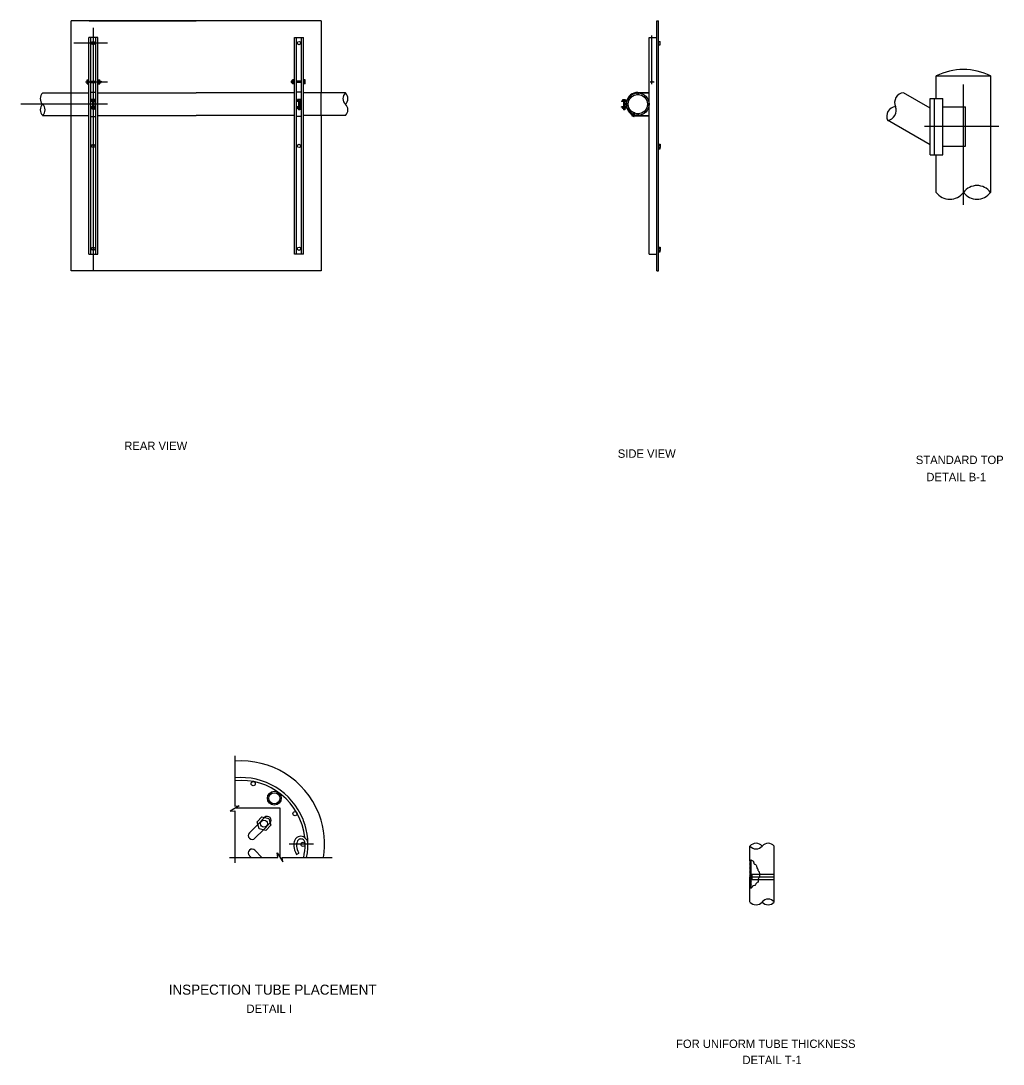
# Model space of a CAD drawing. Extents: x -840.1 to -783.3, y 475 to 498.6.
# Drawn here: x -813.53 to -798.81, y 482.98 to 498.63 of the extents above; entities that cross this region are included whole.
import ezdxf

# ---------------------------------------------------------------- set-up
doc = ezdxf.new("R2010")
doc.units = 0
doc.layers.add('es_DETAIL', color=7, linetype='Continuous')
doc.layers.add('es_NO-PLOT', color=7, linetype='Continuous')

msp = doc.modelspace()

# ---------------------------------------------------------------- linework, layer by layer
at = {"layer": 'es_DETAIL'}
for p, q in [((-812.777, 497.549), (-812.777, 498.63)), ((-809.027, 498.63), (-812.777, 498.63)), ((-812.505, 498.63), (-810.902, 498.63)), ((-812.444, 498.526), (-812.444, 494.88)), ((-809.027, 498.63), (-809.027, 497.549)), ((-803.998, 494.88), (-803.998, 498.63)), ((-803.998, 498.63), (-803.973, 498.63)), ((-803.973, 494.88), (-803.973, 498.63)), ((-812.512, 497.549), (-812.512, 498.38)), ((-812.376, 498.38), (-812.512, 498.38)), ((-812.48, 495.13), (-812.48, 498.378)), ((-812.407, 495.13), (-812.407, 498.378)), ((-812.376, 497.549), (-812.376, 498.38)), ((-809.428, 497.549), (-809.428, 498.38)), ((-809.428, 498.38), (-809.293, 498.38)), ((-809.397, 495.13), (-809.397, 498.378)), ((-809.324, 495.13), (-809.324, 498.378)), ((-809.293, 497.549), (-809.293, 498.38)), ((-804.113, 498.38), (-803.998, 498.38)), ((-804.113, 495.13), (-804.113, 498.38)), ((-804.071, 497.678), (-804.071, 498.412)), ((-812.232, 498.296), (-812.734, 498.296)), ((-803.973, 498.321), (-803.948, 498.321)), ((-803.973, 498.271), (-803.948, 498.271)), ((-803.948, 498.271), (-803.948, 498.321)), ((-812.56, 497.716), (-812.232, 497.716)), ((-812.536, 497.685), (-812.536, 497.747)), ((-812.536, 497.747), (-812.512, 497.747)), ((-812.48, 497.726), (-812.407, 497.726)), ((-812.48, 497.706), (-812.407, 497.706)), ((-812.376, 497.747), (-812.346, 497.747)), ((-812.369, 497.685), (-812.369, 497.747)), ((-812.346, 497.685), (-812.346, 497.747)), ((-812.346, 497.726), (-812.326, 497.726)), ((-812.346, 497.706), (-812.326, 497.706)), ((-812.326, 497.726), (-812.326, 497.706)), ((-809.459, 497.726), (-809.478, 497.726)), ((-809.478, 497.726), (-809.478, 497.706)), ((-809.459, 497.706), (-809.478, 497.706)), ((-809.429, 497.747), (-809.459, 497.747)), ((-809.459, 497.685), (-809.459, 497.747)), ((-809.435, 497.685), (-809.435, 497.747)), ((-809.324, 497.726), (-809.397, 497.726)), ((-809.324, 497.706), (-809.397, 497.706)), ((-809.269, 497.747), (-809.293, 497.747)), ((-809.269, 497.685), (-809.269, 497.747)), ((-804.1, 497.716), (-804.038, 497.716)), ((-799.812, 497.804), (-798.995, 497.804)), ((-799.812, 497.464), (-799.812, 497.804)), ((-798.995, 496.058), (-798.995, 497.804)), ((-813.203, 497.549), (-812.512, 497.549)), ((-812.777, 497.21), (-812.777, 497.549)), ((-812.536, 497.685), (-812.512, 497.685)), ((-812.512, 497.21), (-812.512, 497.549)), ((-812.48, 497.562), (-812.407, 497.562)), ((-812.376, 497.685), (-812.346, 497.685)), ((-812.376, 497.21), (-812.376, 497.549)), ((-812.376, 497.549), (-810.902, 497.549)), ((-809.428, 497.549), (-810.902, 497.549)), ((-809.429, 497.685), (-809.459, 497.685)), ((-809.428, 497.21), (-809.428, 497.549)), ((-809.324, 497.562), (-809.397, 497.562)), ((-809.269, 497.685), (-809.293, 497.685)), ((-808.666, 497.549), (-809.293, 497.549)), ((-809.293, 497.21), (-809.293, 497.549)), ((-809.027, 497.21), (-809.027, 497.549)), ((-804.295, 497.524), (-804.295, 497.549)), ((-804.283, 497.555), (-804.113, 497.555)), ((-804.283, 497.551), (-804.113, 497.551)), ((-804.27, 497.524), (-804.27, 497.549)), ((-799.9, 497.319), (-800.303, 497.552)), ((-812.407, 497.424), (-812.48, 497.424)), ((-812.407, 497.418), (-812.48, 497.418)), ((-812.419, 497.449), (-812.469, 497.449)), ((-812.469, 497.449), (-812.469, 497.424)), ((-812.454, 497.418), (-812.454, 497.341)), ((-812.434, 497.418), (-812.434, 497.341)), ((-812.419, 497.449), (-812.419, 497.424)), ((-809.324, 497.424), (-809.397, 497.424)), ((-809.324, 497.418), (-809.397, 497.418)), ((-809.335, 497.449), (-809.386, 497.449)), ((-809.386, 497.449), (-809.386, 497.424)), ((-809.371, 497.418), (-809.371, 497.341)), ((-809.35, 497.418), (-809.35, 497.341)), ((-809.335, 497.449), (-809.335, 497.424)), ((-804.453, 497.424), (-804.526, 497.424)), ((-804.526, 497.424), (-804.526, 497.418)), ((-804.449, 497.418), (-804.526, 497.418)), ((-804.469, 497.445), (-804.511, 497.445)), ((-804.511, 497.445), (-804.511, 497.424)), ((-804.5, 497.418), (-804.5, 497.341)), ((-804.48, 497.418), (-804.48, 497.341)), ((-804.469, 497.445), (-804.469, 497.424)), ((-804.452, 497.392), (-804.427, 497.392)), ((-804.393, 497.473), (-804.411, 497.491)), ((-804.376, 497.49), (-804.394, 497.509)), ((-804.19, 497.49), (-804.171, 497.509)), ((-804.172, 497.473), (-804.154, 497.491)), ((-804.139, 497.392), (-804.113, 497.392)), ((-799.9, 497.464), (-799.712, 497.464)), ((-799.9, 496.622), (-799.9, 497.464)), ((-799.837, 496.622), (-799.837, 497.464)), ((-799.712, 496.622), (-799.712, 497.464)), ((-812.232, 497.38), (-813.529, 497.38)), ((-813.203, 497.38), (-813.203, 497.38)), ((-813.203, 497.38), (-813.203, 497.38)), ((-812.407, 497.341), (-812.48, 497.341)), ((-812.407, 497.336), (-812.48, 497.336)), ((-812.469, 497.329), (-812.469, 497.311)), ((-812.419, 497.329), (-812.469, 497.329)), ((-812.419, 497.311), (-812.469, 497.311)), ((-812.453, 497.311), (-812.453, 497.295)), ((-812.435, 497.295), (-812.453, 497.295)), ((-812.435, 497.311), (-812.435, 497.295)), ((-812.419, 497.329), (-812.419, 497.311)), ((-809.324, 497.341), (-809.397, 497.341)), ((-809.324, 497.336), (-809.397, 497.336)), ((-809.386, 497.329), (-809.386, 497.311)), ((-809.335, 497.329), (-809.386, 497.329)), ((-809.335, 497.311), (-809.386, 497.311)), ((-809.37, 497.311), (-809.37, 497.295)), ((-809.351, 497.295), (-809.37, 497.295)), ((-809.351, 497.311), (-809.351, 497.295)), ((-809.335, 497.329), (-809.335, 497.311)), ((-808.666, 497.38), (-808.666, 497.38)), ((-804.449, 497.341), (-804.526, 497.341)), ((-804.526, 497.336), (-804.526, 497.341)), ((-804.453, 497.336), (-804.526, 497.336)), ((-804.512, 497.329), (-804.512, 497.313)), ((-804.469, 497.329), (-804.512, 497.329)), ((-804.469, 497.313), (-804.512, 497.313)), ((-804.499, 497.313), (-804.499, 497.297)), ((-804.48, 497.297), (-804.499, 497.297)), ((-804.48, 497.313), (-804.48, 497.297)), ((-804.469, 497.329), (-804.469, 497.313)), ((-804.452, 497.367), (-804.427, 497.367)), ((-804.411, 497.269), (-804.393, 497.287)), ((-804.394, 497.251), (-804.376, 497.269)), ((-804.346, 497.252), (-804.359, 497.218)), ((-804.335, 497.227), (-804.35, 497.233)), ((-804.334, 497.231), (-804.349, 497.236)), ((-804.332, 497.235), (-804.347, 497.241)), ((-804.342, 497.254), (-804.346, 497.252)), ((-804.33, 497.239), (-804.345, 497.245)), ((-804.329, 497.243), (-804.344, 497.249)), ((-804.328, 497.246), (-804.343, 497.252)), ((-804.327, 497.248), (-804.342, 497.254)), ((-804.339, 497.21), (-804.326, 497.244)), ((-804.327, 497.248), (-804.326, 497.244)), ((-804.295, 497.21), (-804.295, 497.236)), ((-804.27, 497.21), (-804.27, 497.236)), ((-804.171, 497.251), (-804.19, 497.269)), ((-804.154, 497.269), (-804.172, 497.287)), ((-804.139, 497.367), (-804.113, 497.367)), ((-799.712, 497.339), (-799.372, 497.339)), ((-799.372, 496.748), (-799.372, 497.339)), ((-813.203, 497.21), (-812.513, 497.21)), ((-812.777, 494.88), (-812.777, 497.21)), ((-812.513, 495.13), (-812.513, 497.21)), ((-812.48, 497.197), (-812.407, 497.197)), ((-812.376, 495.13), (-812.376, 497.21)), ((-812.376, 497.21), (-810.902, 497.21)), ((-809.428, 497.21), (-810.902, 497.21)), ((-809.428, 495.13), (-809.428, 497.21)), ((-809.324, 497.197), (-809.397, 497.197)), ((-808.666, 497.21), (-809.292, 497.21)), ((-809.292, 495.13), (-809.292, 497.21)), ((-809.027, 497.21), (-809.027, 494.88)), ((-804.369, 497.222), (-804.375, 497.207)), ((-804.335, 497.191), (-804.375, 497.207)), ((-804.372, 497.226), (-804.373, 497.223)), ((-804.324, 497.204), (-804.373, 497.223)), ((-804.323, 497.207), (-804.372, 497.226)), ((-804.329, 497.206), (-804.369, 497.222)), ((-804.359, 497.218), (-804.339, 497.21)), ((-804.337, 497.223), (-804.352, 497.229)), ((-804.329, 497.206), (-804.335, 497.191)), ((-804.323, 497.207), (-804.324, 497.204)), ((-804.283, 497.209), (-804.113, 497.209)), ((-804.283, 497.204), (-804.113, 497.204)), ((-799.9, 496.768), (-800.542, 497.138)), ((-803.973, 496.78), (-803.948, 496.78)), ((-803.948, 496.78), (-803.948, 496.73)), ((-803.973, 496.76), (-803.948, 496.76)), ((-803.973, 496.73), (-803.948, 496.73)), ((-803.973, 496.709), (-803.948, 496.709)), ((-803.948, 496.709), (-803.948, 496.76)), ((-799.9, 496.622), (-799.712, 496.622)), ((-799.812, 496.058), (-799.812, 496.622)), ((-799.712, 496.748), (-799.372, 496.748)), ((-803.973, 495.238), (-803.948, 495.238)), ((-803.973, 495.218), (-803.948, 495.218)), ((-803.948, 495.238), (-803.948, 495.188)), ((-803.948, 495.167), (-803.948, 495.218)), ((-812.513, 495.13), (-812.376, 495.13)), ((-809.292, 495.13), (-809.428, 495.13)), ((-804.113, 495.13), (-803.998, 495.13)), ((-803.973, 495.188), (-803.948, 495.188)), ((-803.973, 495.167), (-803.948, 495.167)), ((-809.027, 494.88), (-812.777, 494.88)), ((-803.998, 494.88), (-803.973, 494.88)), ((-810.325, 487.609), (-810.325, 486.851)), ((-810.325, 486.784), (-810.325, 486.005)), ((-810.309, 486.828), (-809.647, 486.828)), ((-809.647, 486.828), (-809.647, 486.087)), ((-809.877, 486.684), (-809.98, 486.579)), ((-809.797, 486.598), (-809.895, 486.499)), ((-809.98, 486.579), (-810.105, 486.452)), ((-809.895, 486.499), (-810.021, 486.371)), ((-809.145, 486.281), (-809.509, 486.281)), ((-809.916, 486.084), (-810.021, 486.191)), ((-809.398, 486.127), (-809.362, 486.147)), ((-802.603, 486.035), (-802.603, 486.254)), ((-802.24, 485.416), (-802.24, 486.254)), ((-810.402, 486.084), (-809.679, 486.084)), ((-810.08, 486.084), (-810.105, 486.11)), ((-809.612, 486.084), (-808.865, 486.084)), ((-802.603, 486.026), (-802.594, 486.04)), ((-802.603, 486.035), (-802.603, 485.793)), ((-802.603, 485.981), (-802.586, 486.007)), ((-802.603, 485.967), (-802.586, 485.992)), ((-802.586, 485.793), (-802.586, 486.043)), ((-802.603, 485.922), (-802.586, 485.947)), ((-802.603, 485.908), (-802.586, 485.933)), ((-802.603, 485.863), (-802.586, 485.888)), ((-802.603, 485.848), (-802.586, 485.874)), ((-802.603, 485.804), (-802.586, 485.829)), ((-802.6, 485.793), (-802.586, 485.814)), ((-802.586, 485.835), (-802.46, 485.835)), ((-802.586, 485.797), (-802.569, 485.822)), ((-802.569, 485.751), (-802.569, 485.835)), ((-802.46, 485.835), (-802.24, 485.835)), ((-802.603, 485.622), (-802.603, 485.793)), ((-802.603, 485.793), (-802.586, 485.793)), ((-802.603, 485.785), (-802.586, 485.764)), ((-802.603, 485.746), (-802.586, 485.725)), ((-802.603, 485.73), (-802.586, 485.709)), ((-802.603, 485.692), (-802.586, 485.67)), ((-802.603, 485.675), (-802.586, 485.654)), ((-802.596, 485.793), (-802.586, 485.78)), ((-802.586, 485.783), (-802.569, 485.808)), ((-802.586, 485.625), (-802.586, 485.793)), ((-802.586, 485.751), (-802.481, 485.751)), ((-802.577, 485.751), (-802.569, 485.763)), ((-802.569, 485.793), (-802.463, 485.793)), ((-802.481, 485.751), (-802.24, 485.751)), ((-802.463, 485.793), (-802.24, 485.793)), ((-802.603, 485.637), (-802.592, 485.624)), ((-802.586, 485.625), (-802.603, 485.622)), ((-802.603, 485.416), (-802.603, 485.622))]:
    msp.add_line(p, q, dxfattribs=at)
for points in [[(-812.536, 497.731), (-812.512, 497.731), (-812.512, 497.701), (-812.536, 497.701)], [(-812.369, 497.731), (-812.346, 497.731), (-812.346, 497.701), (-812.369, 497.701)], [(-809.435, 497.731), (-809.459, 497.731), (-809.459, 497.701), (-809.435, 497.701)], [(-809.269, 497.731), (-809.293, 497.731), (-809.293, 497.701), (-809.269, 497.701)], [(-812.429, 497.448), (-812.458, 497.448), (-812.458, 497.424), (-812.429, 497.424)], [(-809.345, 497.448), (-809.375, 497.448), (-809.375, 497.424), (-809.345, 497.424)], [(-804.477, 497.445), (-804.502, 497.445), (-804.502, 497.424), (-804.477, 497.424)], [(-812.412, 497.336), (-812.475, 497.336), (-812.475, 497.33), (-812.412, 497.33)], [(-812.429, 497.329), (-812.458, 497.329), (-812.458, 497.311), (-812.429, 497.311)], [(-809.329, 497.336), (-809.392, 497.336), (-809.392, 497.33), (-809.329, 497.33)], [(-809.345, 497.329), (-809.375, 497.329), (-809.375, 497.311), (-809.345, 497.311)], [(-804.459, 497.335), (-804.522, 497.335), (-804.522, 497.329), (-804.459, 497.329)], [(-804.478, 497.329), (-804.502, 497.329), (-804.502, 497.313), (-804.478, 497.313)], [(-804.337, 497.209), (-804.36, 497.218), (-804.366, 497.204), (-804.343, 497.195)]]:
    msp.add_lwpolyline(points, close=True, dxfattribs=at)
for points in [[(-799.403, 495.872), (-799.403, 497.675)], [(-798.874, 497.043), (-799.989, 497.043)], [(-810.325, 486.851), (-810.258, 486.859), (-810.392, 486.776), (-810.325, 486.784)], [(-809.782, 486.565), (-809.856, 486.488), (-809.959, 486.512), (-809.99, 486.615), (-809.916, 486.692), (-809.813, 486.667), (-809.782, 486.565)], [(-809.679, 486.084), (-809.687, 486.151), (-809.604, 486.018), (-809.612, 486.084)]]:
    msp.add_lwpolyline(points, dxfattribs=at)
for centre, radius in [((-812.444, 498.296), 0.0251), ((-809.361, 498.296), 0.0251), ((-804.071, 497.716), 0.0104), ((-804.283, 497.38), 0.17), ((-804.283, 497.38), 0.145), ((-812.444, 496.755), 0.0251), ((-809.361, 496.755), 0.0251), ((-812.444, 495.213), 0.0251), ((-809.361, 495.213), 0.0251), ((-810.047, 487.191), 0.0312), ((-809.731, 486.971), 0.104), ((-809.731, 486.971), 0.0833), ((-809.421, 486.741), 0.0312), ((-809.886, 486.59), 0.053), ((-809.301, 486.281), 0.0312)]:
    msp.add_circle(centre, radius, dxfattribs=at)
for centre, radius, start, end in [((-799.404, 496.98), 0.92, 63.6331, 116.3669), ((-813.125, 497.464), 0.115, 132.6463, 227.3537), ((-808.588, 497.464), 0.115, 132.6463, 227.3537), ((-808.744, 497.464), 0.115, 312.6463, 47.3537), ((-804.283, 497.38), 0.176, 90, 165.5081), ((-804.283, 497.38), 0.171, 90, 167.0521), ((-800.287, 497.404), 0.148, 96.2453, 203.7536), ((-813.125, 497.295), 0.115, 132.6463, 227.3537), ((-813.281, 497.295), 0.115, 312.6463, 47.3537), ((-808.744, 497.295), 0.115, 312.6463, 47.3537), ((-804.283, 497.38), 0.176, 194.4919, 270), ((-804.283, 497.38), 0.171, 192.9479, 270), ((-800.406, 497.198), 0.148, 96.2453, 203.7536), ((-800.558, 497.285), 0.148, 276.2453, 23.7536), ((-799.2, 495.906), 0.254, 36.6014, 143.3986), ((-799.608, 496.209), 0.254, 216.6014, 323.3986), ((-799.2, 496.209), 0.254, 216.6014, 323.3986), ((-810.228, 486.281), 1.25, 21.6934, 94.4649), ((-810.228, 486.281), 1, 21.6934, 95.5843), ((-810.228, 486.281), 0.958, 6.0006, 95.8279), ((-809.837, 486.641), 0.0585, 312.6284, 132.6284), ((-810.228, 486.281), 1, 20.6944, 21.6934), ((-810.228, 486.281), 1, 348.6458, 20.6944), ((-810.228, 486.281), 1.25, 20.4163, 21.6934), ((-810.228, 486.281), 1.25, 350.9382, 20.4163), ((-810.063, 486.412), 0.0584, 135.9514, 315.9514), ((-810.228, 486.281), 0.958, 348.1451, 359.9997), ((-802.512, 486.177), 0.119, 40.2332, 139.7668), ((-802.33, 486.177), 0.119, 40.2332, 139.7668), ((-810.063, 486.151), 0.0584, 44.0486, 224.0486), ((-802.512, 486.33), 0.119, 220.2332, 319.7668), ((-802.512, 485.492), 0.119, 220.2332, 319.7668), ((-802.33, 485.339), 0.119, 40.2332, 139.7668), ((-802.33, 485.492), 0.119, 220.2332, 319.7668)]:
    msp.add_arc(centre, radius, start, end, dxfattribs=at)
for points in [[(-809.228, 486.281), (-809.226, 486.329), (-809.273, 486.396), (-809.353, 486.41), (-809.437, 486.362), (-809.45, 486.219), (-809.398, 486.127)], [(-809.27, 486.272), (-809.265, 486.312), (-809.295, 486.357), (-809.346, 486.366), (-809.397, 486.337), (-809.407, 486.228), (-809.362, 486.147)]]:
    msp.add_open_spline(points, degree=3, dxfattribs=at)
for points in [[(-802.586, 486.043), (-802.59, 486.042), (-802.603, 486.035)], [(-802.586, 486.043), (-802.569, 486.037), (-802.552, 486.023), (-802.547, 486.006), (-802.536, 485.984), (-802.522, 485.977), (-802.503, 485.957), (-802.502, 485.937), (-802.491, 485.914), (-802.484, 485.899), (-802.482, 485.886), (-802.467, 485.869), (-802.462, 485.847), (-802.459, 485.822), (-802.47, 485.771), (-802.479, 485.76), (-802.482, 485.713), (-802.505, 485.699), (-802.519, 485.676), (-802.55, 485.658), (-802.561, 485.658), (-802.571, 485.637), (-802.586, 485.625)]]:
    msp.add_spline(points, degree=3, dxfattribs=at)

# ---------------------------------------------------------------- texts
at = {"layer": 'es_NO-PLOT'}
for s, height, p in [('REAR VIEW', 0.1257, (-811.98, 492.194)), ('SIDE VIEW', 0.1257, (-804.584, 492.077)), ('STANDARD TOP', 0.1257, (-800.117, 491.983)), ('DETAIL B-1', 0.1257, (-799.959, 491.726)), ('INSPECTION TUBE PLACEMENT', 0.15084, (-811.314, 484.025)), ('DETAIL I', 0.1257, (-810.148, 483.752)), ('FOR UNIFORM TUBE THICKNESS', 0.1257, (-803.71, 483.226)), ('DETAIL T-1', 0.1257, (-802.715, 482.984))]:
    msp.add_text(s, height=height, dxfattribs=at).set_placement(p)

doc.saveas('drawing.dxf')
